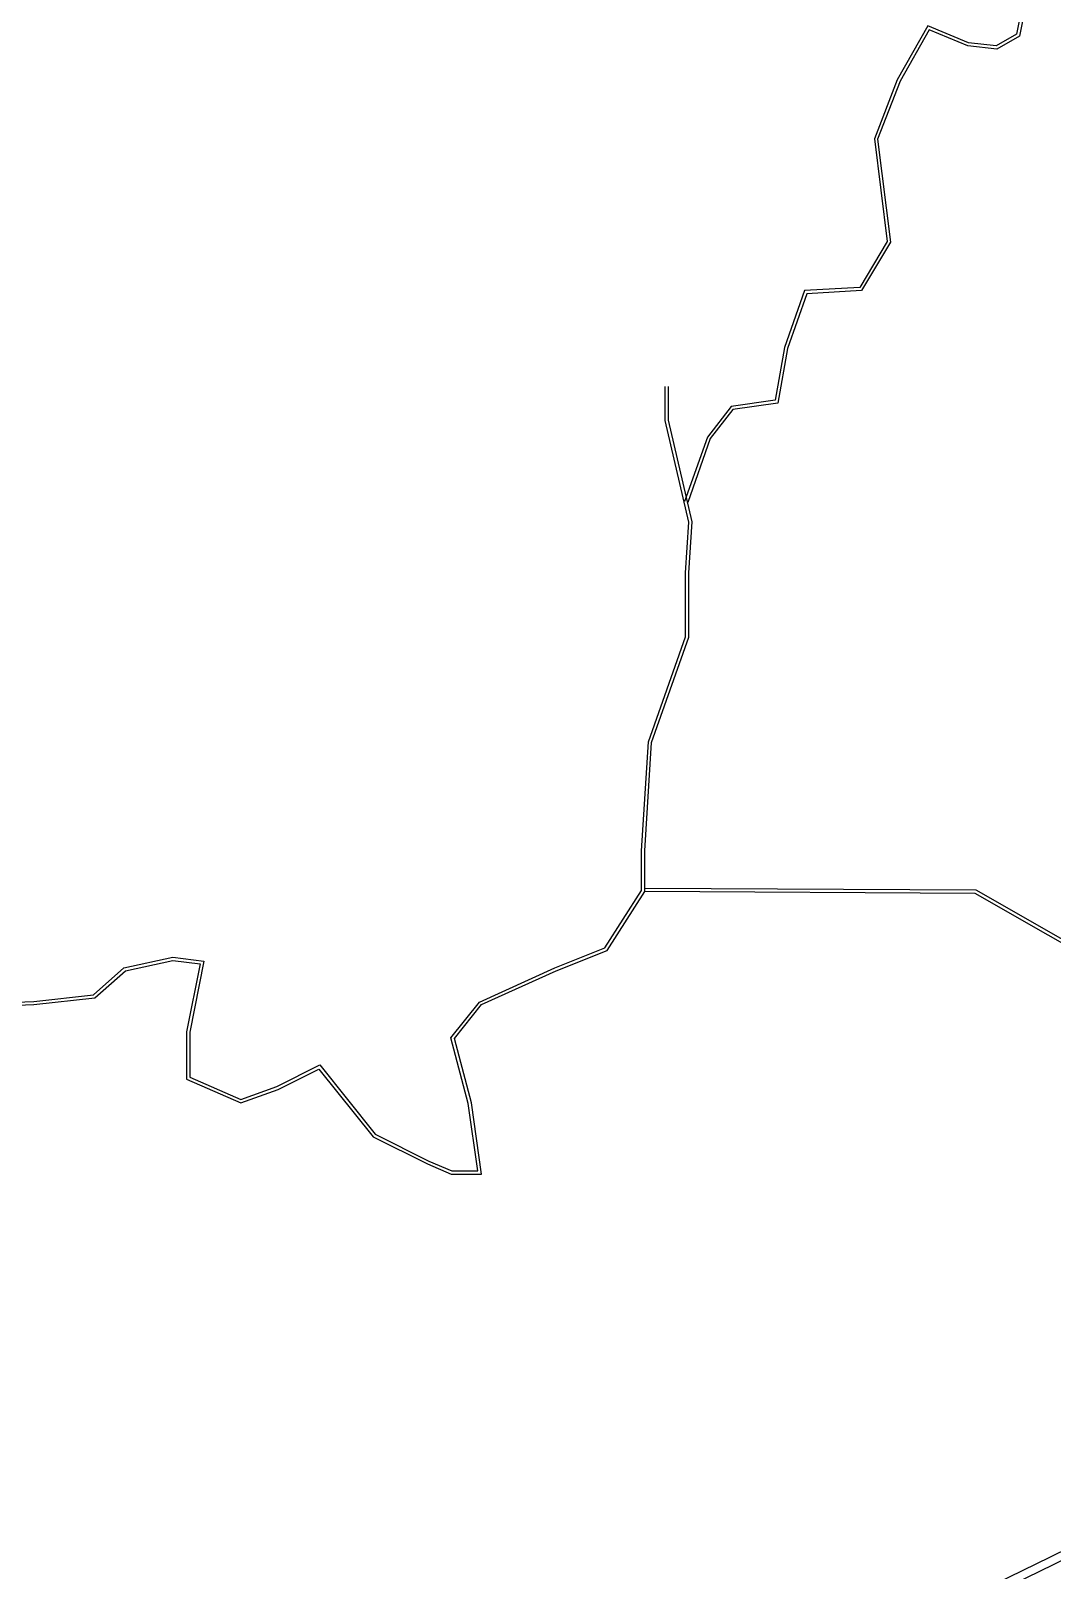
# Model space of a CAD drawing. Header units: millimetres. Extents: x 583 to 26013, y 350 to 21391.
# Drawn here: x 9720 to 10356, y 16884 to 17842 of the extents above; entities that cross this region are included whole.
import ezdxf

# ---------------------------------------------------------------- set-up
doc = ezdxf.new("R2010")
doc.units = ezdxf.units.MM
doc.layers.add('LINE', color=7, linetype='Continuous')
doc.layers.add('RIOS', color=140, linetype='Continuous')

msp = doc.modelspace()

# ---------------------------------------------------------------- linework, layer by layer
at = {"layer": 'LINE'}
for points in [[(10588.99361, 17005.04076), (10586.87705, 17003.92867), (10580.79812, 17000.88133), (10565.30076, 16993.33133), (10546.01407, 16984.44257), (10526.83548, 16975.07575), (10505.72161, 16964.81196), (10482.5711, 16954.35353), (10457.39309, 16942.73646), (10432.42698, 16930.77943), (10406.70745, 16918.02914), (10380.48438, 16904.83426), (10354.42945, 16891.823), (10329.26216, 16879.55203), (10305.68274, 16867.64466), (10283.27097, 16854.84706), (10262.00126, 16846.2051), (10239.9206, 16834.05871), (10216.23214, 16819.61296), (10195.09447, 16802.82137), (10172.26142, 16783.52755), (10146.5705, 16761.9605), (10121.71835, 16742.81897), (10097.42654, 16727.82976)], [(10545.63397, 16978.69245), (10529.02561, 16970.58094), (10507.84426, 16960.28435), (10484.64775, 16949.80513), (10459.52045, 16938.21146), (10434.61735, 16926.28461), (10408.94158, 16913.55601), (10382.72502, 16900.3644), (10356.64207, 16887.33915), (10331.48484, 16875.0731), (10308.0509, 16863.23919), (10285.46136, 16850.34008), (10264.15462, 16841.68307), (10242.42842, 16829.73167), (10219.09975, 16815.50533), (10198.2638, 16798.95341), (10175.48239, 16779.70324), (10149.70478, 16758.06341), (10124.56427, 16738.69978), (10100.05216, 16723.57463)]]:
    msp.add_lwpolyline(points, dxfattribs=at)
at = {"layer": 'RIOS', "lineweight": 25, "flags": 128}
for points in [[(10337.92542, 17860.84359), (10333.81521, 17840.30753), (10321.13153, 17833.06529), (10304.01141, 17834.96589), (10278.56697, 17845.55978), (10259.57499, 17811.82177), (10245.3003, 17775.14341), (10253.29976, 17711.19424), (10236.1479, 17682.62945), (10201.77888, 17680.60926), (10189.24753, 17645.13057), (10183.4539, 17612.32479), (10156.00936, 17608.40731), (10141.2739, 17589.47604), (10127.12372, 17549.37219)], [(10339.60883, 17859.06362), (10335.59762, 17839.0222), (10321.55789, 17831.00567), (10303.50659, 17833.00965), (10279.43832, 17843.03056), (10261.38738, 17810.96426), (10247.34764, 17774.88958), (10255.37005, 17710.75696), (10237.31911, 17680.69484), (10203.2223, 17678.69065), (10191.18834, 17644.62016), (10185.17136, 17610.54967), (10157.09153, 17606.54151), (10143.05179, 17588.50407), (10129.00976, 17548.70672)], [(9664.58908, 17235.97141), (9721.62974, 17238.08744), (9758.95243, 17242.24109), (9777.8852, 17259.04661), (9808.30684, 17265.54983), (9827.68066, 17263.15342), (9818.84611, 17219.016), (9818.84611, 17190.97418), (9850.71721, 17177.03211), (9873.0962, 17185.15851), (9899.7901, 17198.50015), (9934.32753, 17155.36291), (9967.68363, 17138.70826), (9982.04111, 17132.56988), (9998.29566, 17132.56988), (9992.30056, 17174.48266), (9981.55485, 17215.4457), (9999.33848, 17237.71426), (10046.29481, 17259.04097), (10077.43232, 17271.49102), (10100.26717, 17307.06843), (10100.26717, 17331.88583), (10104.51386, 17399.7631), (10127.7314, 17465.14711), (10127.7314, 17504.97202), (10129.82862, 17536.40512), (10115.0556, 17599.6674), (10115.0556, 17620.98176)], [(9664.73652, 17233.9755), (9721.77762, 17236.09155), (9759.80501, 17240.32363), (9778.81871, 17257.20098), (9808.39558, 17263.52361), (9825.29664, 17261.43306), (9816.84611, 17219.2142), (9816.84611, 17189.66609), (9850.64824, 17174.87929), (9873.88721, 17183.31797), (9899.23881, 17195.98872), (9933.04094, 17153.76986), (9966.84307, 17136.89251), (9981.6315, 17130.56988), (10000.60209, 17130.56988), (9994.26419, 17174.87929), (9983.74414, 17214.98211), (10000.60209, 17236.09155), (10047.08002, 17257.20098), (10078.76952, 17269.87174), (10102.26717, 17306.48181), (10102.26717, 17331.82333), (10106.49244, 17399.35822), (10129.7314, 17464.80255), (10129.7314, 17504.90538), (10131.84404, 17536.56952), (10117.0556, 17599.89782), (10117.0556, 17620.98176)], [(11269.1966, 15306.82808), (11125.15651, 15649.87021), (11087.3807, 15799.94995), (11087.3807, 15954.02381), (10976.99215, 16104.90683), (10976.99215, 16390.39819), (10548.4256, 17006.80032), (10444.53069, 17227.40757), (10308.16859, 17305.26883), (10102.26717, 17306.48181)], [(11271.04064, 15307.60237), (11127.0591, 15650.50506), (11089.3807, 15800.19779), (11089.3807, 15954.67732), (10978.99215, 16105.56033), (10978.99215, 16391.02514), (10550.16349, 17007.80426), (10446.07095, 17228.83117), (10308.70484, 17307.26571), (10102.27895, 17308.48178)]]:
    msp.add_lwpolyline(points, dxfattribs=at)

doc.saveas('drawing.dxf')
